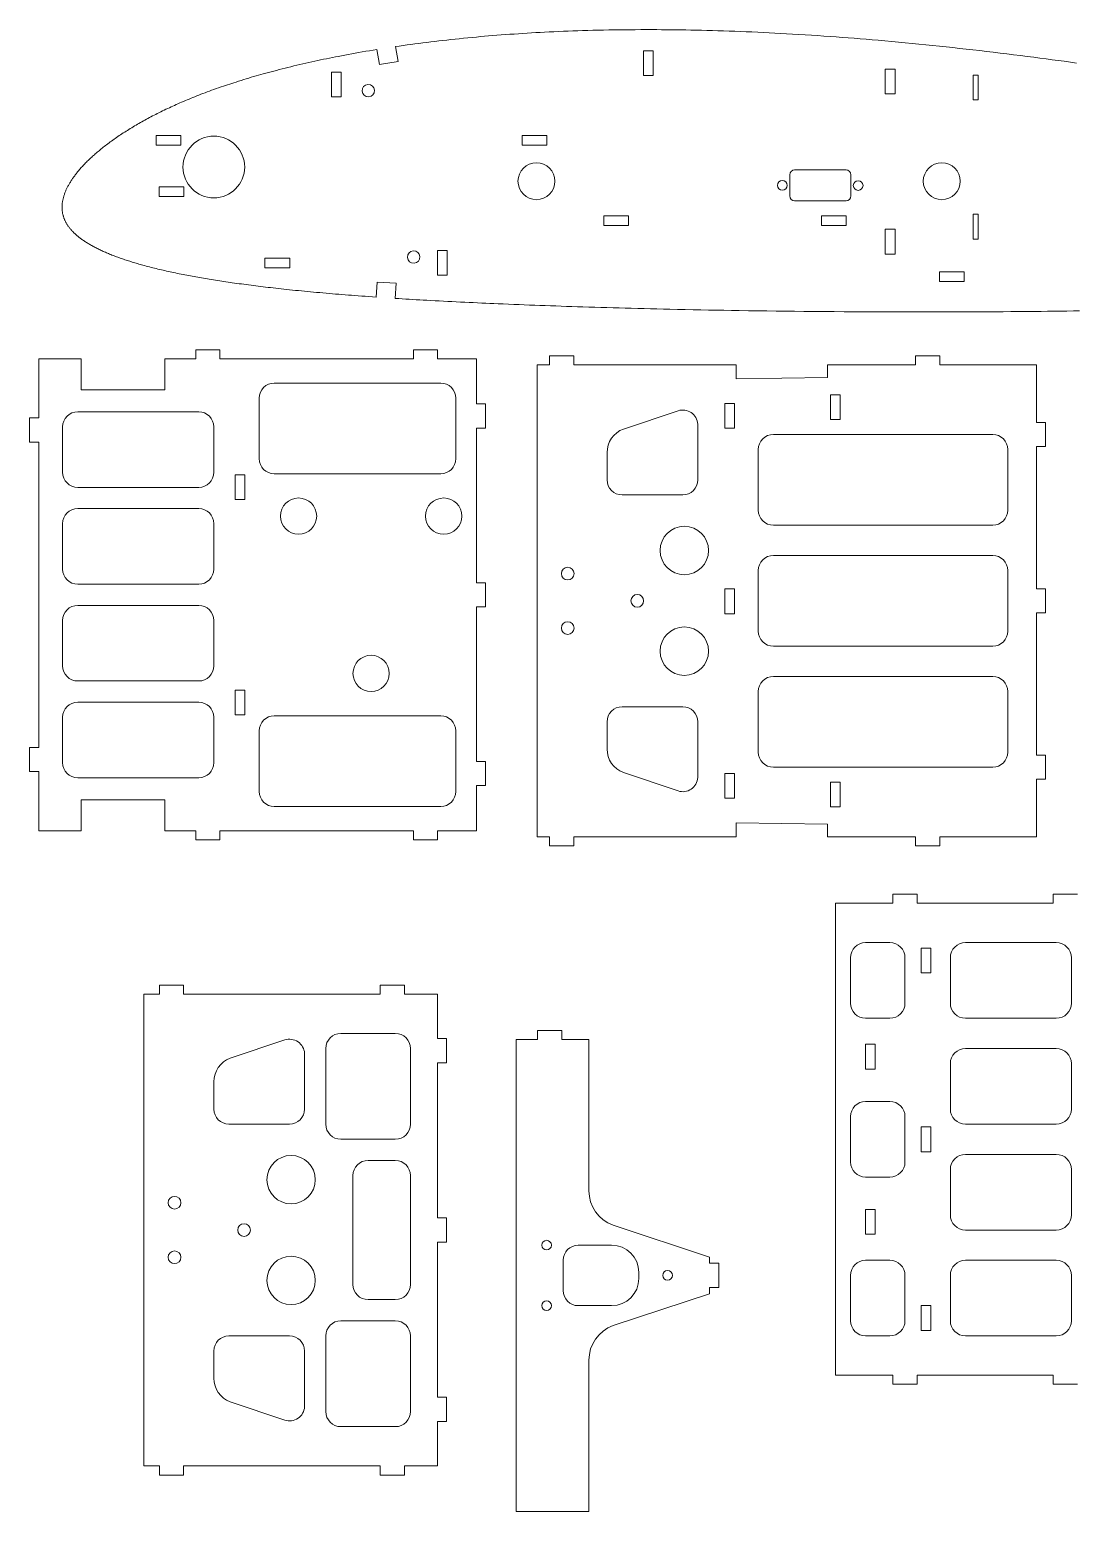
# Model space of a CAD drawing. Header units: millimetres. Extents: x 293 to 906, y 194 to 683.
# Drawn here: x 293.3 to 638.7, y 193.6 to 683.4 of the extents above; entities that cross this region are included whole.
import ezdxf

# ---------------------------------------------------------------- set-up
doc = ezdxf.new("R2010")
doc.units = ezdxf.units.MM
doc.layers.add('Geometries', color=7, linetype='Continuous')

msp = doc.modelspace()

# ---------------------------------------------------------------- linework, layer by layer
at = {"layer": 'Geometries', "linetype": 'Continuous', "lineweight": 15}
for p, q in [((408.05, 676.85), (408.99, 671.84)), ((415.13, 672.84), (414.24, 677.8)), ((499.42, 676.4), (496.22, 676.4)), ((496.22, 668.2), (496.22, 676.4)), ((499.42, 668.2), (499.42, 676.4)), ((408.99, 671.84), (415.13, 672.84)), ((396.3, 669.4), (393.1, 669.4)), ((393.1, 669.4), (393.1, 661.2)), ((396.3, 669.4), (396.3, 661.2)), ((499.42, 668.2), (496.22, 668.2)), ((579.4, 670.4), (576.2, 670.4)), ((576.2, 670.4), (576.2, 662.2)), ((579.4, 670.4), (579.4, 662.2)), ((605.2, 668.4), (605.2, 660.2)), ((606.9, 668.4), (605.2, 668.4)), ((606.9, 668.4), (606.9, 660.2)), ((579.4, 662.2), (576.2, 662.2)), ((396.3, 661.2), (393.1, 661.2)), ((606.9, 660.2), (605.2, 660.2)), ((335.1, 645.2), (335.1, 648.4)), ((343.3, 648.4), (335.1, 648.4)), ((343.3, 645.2), (343.3, 648.4)), ((464.3, 648.4), (456.1, 648.4)), ((456.1, 645.2), (456.1, 648.4)), ((464.3, 645.2), (464.3, 648.4)), ((343.3, 645.2), (335.1, 645.2)), ((464.3, 645.2), (456.1, 645.2)), ((563.21, 637.03), (546.21, 637.03)), ((544.61, 635.43), (544.61, 628.43)), ((564.81, 628.43), (564.81, 635.43)), ((336.1, 628.2), (336.1, 631.4)), ((344.3, 631.4), (336.1, 631.4)), ((344.3, 628.2), (336.1, 628.2)), ((344.3, 628.2), (344.3, 631.4)), ((546.21, 626.83), (563.21, 626.83)), ((606.9, 622.4), (605.2, 622.4)), ((605.2, 622.4), (605.2, 614.2)), ((606.9, 622.4), (606.9, 614.2)), ((483.1, 618.7), (483.1, 621.9)), ((483.1, 621.9), (491.3, 621.9)), ((483.1, 618.7), (491.3, 618.7)), ((491.3, 618.7), (491.3, 621.9)), ((555.1, 621.9), (563.3, 621.9)), ((555.1, 618.7), (555.1, 621.9)), ((555.1, 618.7), (563.3, 618.7)), ((563.3, 618.7), (563.3, 621.9)), ((579.4, 617.4), (576.2, 617.4)), ((576.2, 617.4), (576.2, 609.2)), ((579.4, 617.4), (579.4, 609.2)), ((606.9, 614.2), (605.2, 614.2)), ((371.1, 607.92), (379.3, 607.92)), ((371.1, 607.92), (371.1, 604.72)), ((379.3, 607.92), (379.3, 604.72)), ((431.3, 610.4), (428.1, 610.4)), ((428.1, 610.4), (428.1, 602.2)), ((431.3, 610.4), (431.3, 602.2)), ((579.4, 609.2), (576.2, 609.2)), ((371.1, 604.72), (379.3, 604.72)), ((594.1, 603.4), (602.3, 603.4)), ((594.1, 600.2), (594.1, 603.4)), ((602.3, 600.2), (602.3, 603.4)), ((408.22, 599.98), (407.88, 594.99)), ((414.47, 599.65), (408.22, 599.98)), ((414.2, 594.57), (414.47, 599.65)), ((431.3, 602.2), (428.1, 602.2)), ((594.1, 600.2), (602.3, 600.2)), ((296.3, 574.59), (310.36, 574.59)), ((296.3, 555.05), (296.3, 574.59)), ((310.36, 564.39), (310.36, 574.59)), ((338.03, 574.59), (338.03, 564.39)), ((338.03, 574.59), (348.2, 574.59)), ((348.2, 574.59), (348.2, 577.59)), ((348.2, 577.59), (356.2, 577.59)), ((356.2, 577.59), (356.2, 574.59)), ((356.2, 574.59), (420.2, 574.59)), ((420.2, 574.59), (420.2, 577.59)), ((420.2, 577.59), (428.2, 577.59)), ((428.2, 577.59), (428.2, 574.59)), ((428.2, 574.59), (441, 574.59)), ((441, 559.68), (441, 574.59)), ((465.2, 575.59), (465.2, 572.59)), ((473.2, 575.59), (465.2, 575.59)), ((473.2, 572.59), (473.2, 575.59)), ((586.2, 575.59), (586.2, 572.59)), ((594.2, 575.59), (586.2, 575.59)), ((594.2, 572.59), (594.2, 575.59)), ((461.1, 572.59), (465.2, 572.59)), ((461.1, 416.59), (461.1, 572.59)), ((473.2, 572.59), (526.9, 572.59)), ((526.9, 572.59), (526.9, 567.99)), ((526.9, 567.99), (557.08, 568.38)), ((557.08, 568.38), (557.08, 572.59)), ((557.08, 572.59), (586.2, 572.59)), ((594.2, 572.59), (626.2, 572.59)), ((626.2, 553.59), (626.2, 572.59)), ((338.03, 564.39), (310.36, 564.39)), ((374.2, 566.59), (429.2, 566.59)), ((369.2, 541.59), (369.2, 561.59)), ((434.2, 561.59), (434.2, 541.59)), ((444, 559.68), (441, 559.68)), ((444, 551.68), (444, 559.68)), ((526.3, 559.83), (523.1, 559.83)), ((523.1, 559.83), (523.1, 551.63)), ((526.3, 559.83), (526.3, 551.63)), ((561.3, 562.71), (558.1, 562.71)), ((558.1, 562.71), (558.1, 554.51)), ((561.3, 562.71), (561.3, 554.51)), ((293.3, 547.05), (293.3, 555.05)), ((293.3, 555.05), (296.3, 555.05)), ((349.2, 557.09), (309.2, 557.09)), ((507.68, 557.41), (489.6, 551.39)), ((561.3, 554.51), (558.1, 554.51)), ((629.2, 553.59), (626.2, 553.59)), ((629.2, 545.59), (629.2, 553.59)), ((304.2, 552.09), (304.2, 537.09)), ((354.2, 537.09), (354.2, 552.09)), ((441, 551.68), (444, 551.68)), ((441, 500.59), (441, 551.68)), ((514.2, 552.99), (514.2, 534.59)), ((526.3, 551.63), (523.1, 551.63)), ((539.2, 549.59), (611.7, 549.59)), ((296.3, 547.05), (293.3, 547.05)), ((296.3, 446.12), (296.3, 547.05)), ((534.2, 524.59), (534.2, 544.59)), ((616.7, 544.59), (616.7, 524.59)), ((626.2, 498.59), (626.2, 545.59)), ((626.2, 545.59), (629.2, 545.59)), ((484.2, 534.59), (484.2, 543.59)), ((361.22, 536.29), (361.22, 528.09)), ((361.22, 536.29), (364.42, 536.29)), ((364.42, 528.09), (364.42, 536.29)), ((429.2, 536.59), (374.2, 536.59)), ((309.2, 532.09), (349.2, 532.09)), ((509.2, 529.59), (489.2, 529.59)), ((349.2, 525.09), (309.2, 525.09)), ((364.42, 528.09), (361.22, 528.09)), ((304.2, 520.09), (304.2, 505.09)), ((354.2, 505.09), (354.2, 520.09)), ((611.7, 519.59), (539.2, 519.59)), ((539.2, 509.59), (611.7, 509.59)), ((534.2, 484.59), (534.2, 504.59)), ((616.7, 504.59), (616.7, 484.59)), ((309.2, 500.09), (349.2, 500.09)), ((441, 500.59), (444, 500.59)), ((444, 500.59), (444, 492.59)), ((526.3, 498.54), (523.1, 498.54)), ((523.1, 490.34), (523.1, 498.54)), ((526.3, 490.34), (526.3, 498.54)), ((626.2, 498.59), (629.2, 498.59)), ((629.2, 498.59), (629.2, 490.59)), ((349.2, 493.09), (309.2, 493.09)), ((444, 492.59), (441, 492.59)), ((441, 441.49), (441, 492.59)), ((526.3, 490.34), (523.1, 490.34)), ((626.2, 443.59), (626.2, 490.59)), ((629.2, 490.59), (626.2, 490.59)), ((304.2, 488.09), (304.2, 473.09)), ((354.2, 473.09), (354.2, 488.09)), ((611.7, 479.59), (539.2, 479.59)), ((309.2, 468.09), (349.2, 468.09)), ((539.2, 469.59), (611.7, 469.59)), ((349.2, 461.09), (309.2, 461.09)), ((364.42, 465.09), (361.22, 465.09)), ((361.22, 465.09), (361.22, 456.89)), ((364.42, 456.89), (364.42, 465.09)), ((534.2, 444.59), (534.2, 464.59)), ((616.7, 464.59), (616.7, 444.59)), ((304.2, 456.09), (304.2, 441.09)), ((354.2, 441.09), (354.2, 456.09)), ((361.22, 456.89), (364.42, 456.89)), ((429.2, 456.59), (374.2, 456.59)), ((509.2, 459.59), (489.2, 459.59)), ((369.2, 451.59), (369.2, 431.59)), ((434.2, 431.59), (434.2, 451.59)), ((484.2, 454.59), (484.2, 445.59)), ((514.2, 436.18), (514.2, 454.59)), ((296.3, 446.12), (293.3, 446.12)), ((293.3, 446.12), (293.3, 438.12)), ((441, 441.49), (444, 441.49)), ((444, 441.49), (444, 433.49)), ((626.2, 443.59), (629.2, 443.59)), ((629.2, 443.59), (629.2, 435.59)), ((293.3, 438.12), (296.3, 438.12)), ((296.3, 418.59), (296.3, 438.12)), ((309.2, 436.09), (349.2, 436.09)), ((507.68, 431.76), (489.6, 437.79)), ((526.3, 437.54), (523.1, 437.54)), ((523.1, 429.34), (523.1, 437.54)), ((526.3, 429.34), (526.3, 437.54)), ((611.7, 439.59), (539.2, 439.59)), ((444, 433.49), (441, 433.49)), ((441, 418.59), (441, 433.49)), ((558.1, 426.46), (558.1, 434.66)), ((561.3, 434.66), (558.1, 434.66)), ((561.3, 426.46), (561.3, 434.66)), ((626.2, 416.59), (626.2, 435.59)), ((629.2, 435.59), (626.2, 435.59)), ((338.03, 428.79), (310.36, 428.79)), ((310.36, 428.79), (310.36, 418.59)), ((338.03, 418.59), (338.03, 428.79)), ((374.2, 426.59), (429.2, 426.59)), ((526.3, 429.34), (523.1, 429.34)), ((561.3, 426.46), (558.1, 426.46)), ((296.3, 418.59), (310.36, 418.59)), ((338.03, 418.59), (348.2, 418.59)), ((348.2, 418.59), (348.2, 415.59)), ((356.2, 415.59), (356.2, 418.59)), ((356.2, 418.59), (420.2, 418.59)), ((420.2, 418.59), (420.2, 415.59)), ((428.2, 415.59), (428.2, 418.59)), ((428.2, 418.59), (441, 418.59)), ((461.1, 416.59), (465.2, 416.59)), ((465.2, 413.59), (465.2, 416.59)), ((473.2, 416.59), (526.9, 416.59)), ((473.2, 416.59), (473.2, 413.59)), ((526.9, 421.19), (557.08, 420.79)), ((526.9, 416.59), (526.9, 421.19)), ((557.08, 420.79), (557.08, 416.59)), ((557.08, 416.59), (586.2, 416.59)), ((586.2, 413.59), (586.2, 416.59)), ((594.2, 416.59), (594.2, 413.59)), ((594.2, 416.59), (626.2, 416.59)), ((348.2, 415.59), (356.2, 415.59)), ((420.2, 415.59), (428.2, 415.59)), ((473.2, 413.59), (465.2, 413.59)), ((594.2, 413.59), (586.2, 413.59)), ((578.7, 397.59), (578.7, 394.59)), ((586.7, 397.59), (578.7, 397.59)), ((586.7, 394.59), (586.7, 397.59)), ((631.7, 397.59), (631.7, 394.59)), ((639.7, 397.59), (631.7, 397.59)), ((578.7, 394.59), (559.7, 394.59)), ((559.7, 238.59), (559.7, 394.59)), ((631.7, 394.59), (586.7, 394.59)), ((569.7, 381.59), (577.7, 381.59)), ((588.1, 371.58), (588.1, 379.78)), ((588.1, 379.78), (591.3, 379.78)), ((591.3, 379.78), (591.3, 371.58)), ((602.7, 381.59), (632.7, 381.59)), ((564.7, 376.59), (564.7, 361.59)), ((582.7, 376.59), (582.7, 361.59)), ((597.7, 376.59), (597.7, 361.59)), ((637.7, 376.59), (637.7, 361.59)), ((344.2, 367.59), (336.2, 367.59)), ((336.2, 367.59), (336.2, 364.59)), ((344.2, 364.59), (344.2, 367.59)), ((417.2, 367.59), (409.2, 367.59)), ((409.2, 367.59), (409.2, 364.59)), ((417.2, 364.59), (417.2, 367.59)), ((591.3, 371.58), (588.1, 371.58)), ((331.1, 364.59), (336.2, 364.59)), ((331.1, 208.59), (331.1, 364.59)), ((344.2, 364.59), (409.2, 364.59)), ((417.2, 364.59), (428.1, 364.59)), ((428.1, 349.85), (428.1, 364.59)), ((577.7, 356.59), (569.7, 356.59)), ((632.7, 356.59), (602.7, 356.59)), ((377.68, 349.41), (359.6, 343.39)), ((414.2, 351.59), (396.2, 351.59)), ((428.1, 349.85), (431.1, 349.85)), ((431.1, 349.85), (431.1, 341.85)), ((454.1, 193.59), (454.1, 349.59)), ((461.2, 349.59), (454.1, 349.59)), ((461.2, 349.59), (461.2, 352.59)), ((461.2, 352.59), (469.2, 352.59)), ((469.2, 352.59), (469.2, 349.59)), ((478.2, 349.59), (469.2, 349.59)), ((478.2, 349.59), (478.2, 299.59)), ((572.8, 347.99), (569.6, 347.99)), ((569.6, 347.99), (569.6, 339.79)), ((572.8, 347.99), (572.8, 339.79)), ((384.2, 344.99), (384.2, 326.59)), ((391.2, 346.59), (391.2, 321.59)), ((419.2, 321.59), (419.2, 346.59)), ((602.7, 346.59), (632.7, 346.59)), ((428.1, 290.59), (428.1, 341.85)), ((431.1, 341.85), (428.1, 341.85)), ((569.6, 339.79), (572.8, 339.79)), ((597.7, 341.59), (597.7, 326.59)), ((637.7, 341.59), (637.7, 326.59)), ((354.2, 326.59), (354.2, 335.59)), ((569.7, 329.09), (577.7, 329.09)), ((564.7, 324.09), (564.7, 309.09)), ((582.7, 324.09), (582.7, 309.09)), ((379.2, 321.59), (359.2, 321.59)), ((591.3, 320.69), (588.1, 320.69)), ((588.1, 312.49), (588.1, 320.69)), ((591.3, 320.69), (591.3, 312.49)), ((632.7, 321.59), (602.7, 321.59)), ((396.2, 316.59), (414.2, 316.59)), ((405.2, 309.59), (414.2, 309.59)), ((588.1, 312.49), (591.3, 312.49)), ((602.7, 311.59), (632.7, 311.59)), ((400.2, 268.59), (400.2, 304.59)), ((419.2, 304.59), (419.2, 268.59)), ((577.7, 304.09), (569.7, 304.09)), ((597.7, 306.59), (597.7, 291.59)), ((637.7, 306.59), (637.7, 291.59)), ((431.1, 290.59), (428.1, 290.59)), ((431.1, 282.59), (431.1, 290.59)), ((569.6, 293.38), (569.6, 285.18)), ((569.6, 293.38), (572.8, 293.38)), ((572.8, 285.18), (572.8, 293.38)), ((486.18, 288.18), (518.1, 277.65)), ((572.8, 285.18), (569.6, 285.18)), ((632.7, 286.59), (602.7, 286.59)), ((428.1, 282.59), (431.1, 282.59)), ((428.1, 231.32), (428.1, 282.59)), ((485.7, 281.59), (474.7, 281.59)), ((469.7, 276.59), (469.7, 266.59)), ((518.1, 275.59), (518.1, 277.65)), ((518.1, 275.59), (521.2, 275.59)), ((521.2, 275.59), (521.2, 267.59)), ((569.7, 276.59), (577.7, 276.59)), ((602.7, 276.59), (632.7, 276.59)), ((494.7, 270.59), (494.7, 272.59)), ((564.7, 271.59), (564.7, 256.59)), ((582.7, 271.59), (582.7, 256.59)), ((597.7, 271.59), (597.7, 256.59)), ((637.7, 271.59), (637.7, 256.59)), ((486.18, 254.99), (518.1, 265.52)), ((521.2, 267.59), (518.1, 267.59)), ((518.1, 265.52), (518.1, 267.59)), ((414.2, 263.59), (405.2, 263.59)), ((474.7, 261.59), (485.7, 261.59)), ((588.1, 253.39), (588.1, 261.59)), ((591.3, 261.59), (588.1, 261.59)), ((591.3, 261.59), (591.3, 253.39)), ((396.2, 256.59), (414.2, 256.59)), ((379.2, 251.59), (359.2, 251.59)), ((391.2, 226.59), (391.2, 251.59)), ((419.2, 251.59), (419.2, 226.59)), ((577.7, 251.59), (569.7, 251.59)), ((588.1, 253.39), (591.3, 253.39)), ((632.7, 251.59), (602.7, 251.59)), ((354.2, 246.59), (354.2, 237.59)), ((384.2, 228.18), (384.2, 246.59)), ((478.2, 193.59), (478.2, 243.59)), ((578.7, 238.59), (559.7, 238.59)), ((578.7, 235.59), (578.7, 238.59)), ((586.7, 235.59), (578.7, 235.59)), ((631.7, 238.59), (586.7, 238.59)), ((586.7, 238.59), (586.7, 235.59)), ((631.7, 235.59), (631.7, 238.59)), ((639.7, 235.59), (631.7, 235.59)), ((431.1, 231.32), (428.1, 231.32)), ((431.1, 223.32), (431.1, 231.32)), ((377.68, 223.76), (359.6, 229.79)), ((414.2, 221.59), (396.2, 221.59)), ((428.1, 208.59), (428.1, 223.32)), ((428.1, 223.32), (431.1, 223.32)), ((331.1, 208.59), (336.2, 208.59)), ((336.2, 205.59), (336.2, 208.59)), ((344.2, 208.59), (409.2, 208.59)), ((344.2, 208.59), (344.2, 205.59)), ((409.2, 205.59), (409.2, 208.59)), ((417.2, 208.59), (428.1, 208.59)), ((417.2, 208.59), (417.2, 205.59)), ((344.2, 205.59), (336.2, 205.59)), ((417.2, 205.59), (409.2, 205.59)), ((478.2, 193.59), (454.1, 193.59))]:
    msp.add_line(p, q, dxfattribs=at)
at = {"layer": 'Geometries', "linetype": 'Continuous', "lineweight": 15, "flags": 128}
for points in [[(639.4, 672.38), (637.39, 672.66), (635.38, 672.94), (633.37, 673.21), (631.35, 673.48), (629.33, 673.75), (627.32, 674.02), (625.29, 674.28), (623.07, 674.57), (620.84, 674.85), (618.6, 675.13), (616.37, 675.4), (614.13, 675.68), (611.89, 675.95), (609.65, 676.21), (607.41, 676.47), (605.16, 676.73), (602.91, 676.99), (600.7, 677.23), (598.49, 677.48), (596.28, 677.71), (594.06, 677.95), (591.8, 678.18), (589.54, 678.41), (587.28, 678.64), (585.02, 678.86), (582.76, 679.08), (580.54, 679.29), (578.31, 679.49), (576.09, 679.69), (573.86, 679.89), (571.87, 680.06), (569.88, 680.23), (567.89, 680.39), (565.9, 680.55), (563.91, 680.7), (561.92, 680.86), (559.93, 681), (557.93, 681.15), (555.87, 681.29), (553.8, 681.43), (551.74, 681.57), (549.67, 681.7), (547.61, 681.83), (545.54, 681.95), (543.48, 682.07), (541.58, 682.18), (539.69, 682.28), (537.8, 682.37), (535.91, 682.47), (534.02, 682.55), (532.12, 682.64), (530.23, 682.72), (528.34, 682.79), (526.45, 682.87), (524.56, 682.93), (522.68, 683), (520.79, 683.06), (519.01, 683.11), (517.23, 683.16), (515.45, 683.2), (513.68, 683.24), (511.9, 683.28), (510.29, 683.3), (508.67, 683.33), (507.06, 683.35), (505.45, 683.37), (503.84, 683.39), (502.23, 683.4), (500.62, 683.41), (498.85, 683.41), (497.08, 683.41), (495.32, 683.41), (493.55, 683.4), (491.79, 683.39), (490.03, 683.38), (488.27, 683.36), (486.51, 683.33), (484.75, 683.3), (482.99, 683.27), (481.27, 683.23), (479.55, 683.19), (477.83, 683.14), (476.11, 683.09), (474.52, 683.04), (472.93, 682.98), (471.34, 682.92), (469.76, 682.86), (468.18, 682.79), (466.59, 682.72), (465.01, 682.65), (463.57, 682.57), (462.12, 682.5), (460.68, 682.42), (459.23, 682.33), (457.79, 682.25), (456.35, 682.16), (454.91, 682.07), (453.48, 681.97), (452.04, 681.87), (450.61, 681.76), (449.18, 681.66), (447.75, 681.55), (446.4, 681.44), (445.05, 681.33), (443.71, 681.21), (442.37, 681.1), (441.03, 680.97), (439.61, 680.84), (438.19, 680.71), (436.77, 680.57), (435.35, 680.42), (433.94, 680.28), (432.53, 680.13), (431.2, 679.98), (429.88, 679.83), (428.55, 679.68), (427.23, 679.53), (425.91, 679.37), (424.59, 679.21), (423.28, 679.04), (421.97, 678.87), (420.66, 678.7), (419.35, 678.52), (418.07, 678.35), (416.79, 678.17), (415.52, 677.99), (414.24, 677.8)], [(408.05, 676.85), (406.85, 676.65), (405.65, 676.45), (404.45, 676.25), (403.26, 676.04), (402.07, 675.83), (400.88, 675.62), (399.77, 675.42), (398.66, 675.21), (397.55, 675.01), (396.45, 674.8), (395.34, 674.58), (394.37, 674.39), (393.39, 674.2), (392.41, 674), (391.44, 673.8), (390.48, 673.6), (389.51, 673.4), (388.55, 673.19), (387.59, 672.99), (386.59, 672.77), (385.59, 672.54), (384.6, 672.32), (383.61, 672.09), (382.62, 671.87), (381.64, 671.63), (380.66, 671.4), (379.68, 671.16), (378.71, 670.93), (377.74, 670.68), (376.78, 670.44), (375.82, 670.2), (374.91, 669.96), (374.02, 669.73), (373.12, 669.49), (372.23, 669.25), (371.34, 669.01), (370.54, 668.78), (369.74, 668.56), (368.94, 668.33), (368.15, 668.11), (367.36, 667.88), (366.57, 667.65), (365.79, 667.41), (364.93, 667.15), (364.07, 666.89), (363.22, 666.63), (362.37, 666.37), (361.53, 666.1), (360.83, 665.88), (360.14, 665.65), (359.44, 665.42), (358.75, 665.2), (358.07, 664.97), (357.38, 664.73), (356.58, 664.46), (355.78, 664.18), (354.99, 663.9), (354.2, 663.62), (353.47, 663.36), (352.75, 663.1), (352.03, 662.83), (351.32, 662.56), (350.61, 662.3), (349.9, 662.03), (349.2, 661.75), (348.56, 661.5), (347.92, 661.25), (347.28, 660.99), (346.65, 660.74), (346.02, 660.48), (345.4, 660.22), (344.78, 659.96), (344.16, 659.7), (343.55, 659.43), (342.94, 659.17), (342.33, 658.9), (341.73, 658.63), (341.16, 658.38), (340.6, 658.12), (340.04, 657.87), (339.49, 657.61), (338.94, 657.35), (338.36, 657.07), (337.78, 656.8), (337.2, 656.52), (336.63, 656.24), (336.07, 655.96), (335.51, 655.67), (334.98, 655.41), (334.46, 655.14), (333.94, 654.87), (333.42, 654.6), (332.91, 654.33), (332.4, 654.05), (331.9, 653.78), (331.39, 653.51), (330.9, 653.23), (330.4, 652.95), (329.92, 652.68), (329.44, 652.41), (328.97, 652.14), (328.5, 651.86), (328.01, 651.57), (327.52, 651.28), (327.04, 650.99), (326.56, 650.7), (326.09, 650.41), (325.63, 650.12), (325.17, 649.83), (324.72, 649.55), (324.27, 649.26), (323.82, 648.96), (323.37, 648.66), (322.93, 648.37), (322.49, 648.07), (322.05, 647.77), (321.62, 647.47), (321.2, 647.17), (320.77, 646.88), (320.36, 646.58), (319.94, 646.27), (319.54, 645.97), (319.13, 645.67), (318.73, 645.37), (318.34, 645.07), (317.98, 644.79), (317.63, 644.52), (317.28, 644.24), (316.94, 643.96), (316.6, 643.68), (316.26, 643.4), (315.94, 643.14), (315.63, 642.87), (315.32, 642.61), (315.01, 642.34), (314.71, 642.08), (314.41, 641.81), (314.11, 641.54), (313.82, 641.28), (313.52, 641), (313.22, 640.72), (312.93, 640.44), (312.64, 640.16), (312.36, 639.89), (312.08, 639.61), (311.81, 639.33), (311.54, 639.05), (311.27, 638.77), (311.01, 638.49), (310.75, 638.22), (310.5, 637.94), (310.26, 637.68), (310.03, 637.42), (309.81, 637.16), (309.58, 636.89), (309.37, 636.63), (309.16, 636.38), (308.96, 636.13), (308.76, 635.88), (308.57, 635.63), (308.37, 635.38), (308.19, 635.13), (308.02, 634.9), (307.85, 634.66), (307.68, 634.43), (307.52, 634.2), (307.36, 633.96), (307.2, 633.73), (307.05, 633.5), (306.9, 633.26), (306.76, 633.03), (306.62, 632.8), (306.48, 632.57), (306.35, 632.35), (306.22, 632.12), (306.1, 631.89), (305.98, 631.66), (305.86, 631.44), (305.74, 631.21), (305.63, 630.98), (305.52, 630.75), (305.42, 630.53), (305.32, 630.3), (305.22, 630.08), (305.13, 629.86), (305.04, 629.63), (304.95, 629.41), (304.87, 629.18), (304.79, 628.96), (304.71, 628.74), (304.64, 628.51), (304.57, 628.29), (304.51, 628.07), (304.45, 627.85), (304.39, 627.63), (304.34, 627.41), (304.29, 627.19), (304.25, 626.97), (304.21, 626.76), (304.17, 626.55), (304.14, 626.34), (304.11, 626.12), (304.08, 625.9), (304.06, 625.69), (304.04, 625.48), (304.03, 625.26), (304.02, 625.05), (304.02, 624.84), (304.02, 624.63), (304.02, 624.42), (304.03, 624.21), (304.04, 624), (304.05, 623.79), (304.07, 623.59), (304.09, 623.38), (304.12, 623.19), (304.15, 623.01), (304.18, 622.82), (304.22, 622.63), (304.26, 622.45), (304.3, 622.27), (304.35, 622.07), (304.4, 621.89), (304.45, 621.7), (304.51, 621.51), (304.57, 621.32), (304.64, 621.14), (304.71, 620.96), (304.78, 620.77), (304.86, 620.59), (304.94, 620.41), (305.02, 620.23), (305.11, 620.04), (305.21, 619.86), (305.3, 619.68), (305.4, 619.5), (305.51, 619.32), (305.61, 619.14), (305.72, 618.97), (305.84, 618.79), (305.95, 618.61), (306.08, 618.44), (306.2, 618.26), (306.33, 618.09), (306.48, 617.9), (306.63, 617.71), (306.78, 617.52), (306.94, 617.34), (307.1, 617.15), (307.28, 616.95), (307.46, 616.76), (307.65, 616.56), (307.84, 616.37), (308.03, 616.18), (308.24, 615.99), (308.43, 615.81), (308.63, 615.63), (308.83, 615.45), (309.04, 615.27), (309.25, 615.1), (309.46, 614.92), (309.68, 614.75), (309.9, 614.57), (310.13, 614.4), (310.36, 614.23), (310.59, 614.06), (310.82, 613.89), (311.06, 613.73), (311.3, 613.56), (311.56, 613.39), (311.82, 613.23), (312.08, 613.06), (312.34, 612.89), (312.61, 612.73), (312.89, 612.56), (313.16, 612.4), (313.45, 612.23), (313.75, 612.06), (314.05, 611.89), (314.36, 611.73), (314.67, 611.56), (314.99, 611.39), (315.31, 611.23), (315.63, 611.06), (315.96, 610.9), (316.3, 610.74), (316.64, 610.57), (316.98, 610.41), (317.33, 610.25), (317.66, 610.1), (317.99, 609.95), (318.33, 609.81), (318.67, 609.66), (319.02, 609.51), (319.39, 609.36), (319.76, 609.2), (320.14, 609.05), (320.52, 608.9), (320.91, 608.75), (321.3, 608.6), (321.67, 608.46), (322.05, 608.32), (322.43, 608.18), (322.81, 608.04), (323.2, 607.9), (323.59, 607.77), (323.98, 607.63), (324.38, 607.49), (324.78, 607.36), (325.18, 607.23), (325.58, 607.1), (325.98, 606.97), (326.39, 606.84), (326.8, 606.71), (327.23, 606.58), (327.66, 606.44), (328.09, 606.31), (328.53, 606.18), (328.97, 606.05), (329.41, 605.93), (329.85, 605.8), (330.29, 605.68), (330.74, 605.56), (331.28, 605.41), (331.82, 605.26), (332.36, 605.12), (332.91, 604.98), (333.47, 604.83), (334.02, 604.69), (334.59, 604.55), (335.16, 604.41), (335.73, 604.27), (336.3, 604.14), (336.89, 604), (337.47, 603.86), (338.03, 603.74), (338.59, 603.61), (339.15, 603.49), (339.72, 603.36), (340.29, 603.24), (340.9, 603.11), (341.51, 602.98), (342.13, 602.85), (342.76, 602.73), (343.38, 602.6), (344.01, 602.47), (344.61, 602.36), (345.22, 602.24), (345.82, 602.12), (346.43, 602.01), (347.05, 601.9), (347.66, 601.78), (348.28, 601.67), (348.91, 601.56), (349.54, 601.45), (350.17, 601.34), (350.79, 601.23), (351.42, 601.13), (352.05, 601.02), (352.68, 600.91), (353.37, 600.8), (354.06, 600.69), (354.76, 600.58), (355.46, 600.47), (356.16, 600.36), (356.87, 600.25), (357.54, 600.15), (358.21, 600.05), (358.89, 599.95), (359.57, 599.85), (360.25, 599.75), (361.02, 599.65), (361.79, 599.54), (362.56, 599.43), (363.34, 599.33), (364.12, 599.22), (364.91, 599.12), (365.7, 599.01), (366.49, 598.91), (367.29, 598.81), (368.09, 598.71), (368.89, 598.61), (369.7, 598.51), (370.51, 598.41), (371.33, 598.31), (372.15, 598.22), (372.97, 598.12), (373.84, 598.02), (374.71, 597.93), (375.58, 597.83), (376.46, 597.73), (377.34, 597.64), (378.23, 597.54), (379.21, 597.44), (380.2, 597.34), (381.19, 597.23), (382.19, 597.13), (383.19, 597.04), (384.18, 596.94), (385.17, 596.84), (386.17, 596.75), (387.17, 596.66), (388.19, 596.56), (389.22, 596.47), (390.25, 596.38), (391.29, 596.28), (392.33, 596.19), (393.38, 596.1), (394.43, 596.02), (395.48, 595.93), (396.54, 595.84), (397.6, 595.76), (398.67, 595.67), (399.74, 595.59), (400.81, 595.51), (401.89, 595.42), (403.08, 595.33), (404.27, 595.25), (405.47, 595.16), (406.68, 595.07), (407.88, 594.99)], [(414.2, 594.57), (415.35, 594.49), (416.51, 594.42), (417.66, 594.35), (418.82, 594.28), (419.99, 594.21), (421.13, 594.14), (422.28, 594.08), (423.43, 594.01), (424.59, 593.95), (425.97, 593.87), (427.35, 593.79), (428.74, 593.72), (430.13, 593.64), (431.53, 593.57), (432.93, 593.5), (434.33, 593.43), (435.74, 593.36), (437.15, 593.29), (438.56, 593.22), (439.98, 593.16), (441.4, 593.09), (442.75, 593.03), (444.09, 592.97), (445.44, 592.91), (446.79, 592.85), (448.15, 592.79), (449.88, 592.72), (451.61, 592.65), (453.35, 592.58), (455.09, 592.51), (456.84, 592.44), (458.56, 592.38), (460.28, 592.31), (462.01, 592.25), (463.73, 592.19), (465.5, 592.13), (467.27, 592.06), (469.05, 592), (470.83, 591.94), (472.61, 591.88), (474.39, 591.83), (476.18, 591.77), (478.17, 591.71), (480.17, 591.65), (482.17, 591.59), (484.17, 591.53), (486.18, 591.47), (488.19, 591.42), (490.2, 591.36), (492.22, 591.31), (494.34, 591.25), (496.45, 591.2), (498.57, 591.14), (500.7, 591.09), (502.83, 591.04), (504.96, 590.99), (507.51, 590.94), (510.08, 590.88), (512.64, 590.83), (515.21, 590.78), (517.78, 590.73), (520.31, 590.68), (522.84, 590.64), (525.38, 590.59), (527.92, 590.55), (530.95, 590.51), (533.99, 590.46), (537.03, 590.42), (540.07, 590.38), (543.12, 590.34), (546.16, 590.31), (549.21, 590.27), (552.57, 590.24), (555.92, 590.21), (559.28, 590.19), (562.63, 590.16), (565.99, 590.14), (569.35, 590.12), (572.7, 590.11), (576.06, 590.1), (579.41, 590.09), (582.76, 590.08), (586.05, 590.08), (589.34, 590.08), (592.62, 590.08), (595.9, 590.09), (598.68, 590.1), (601.46, 590.1), (604.23, 590.12), (607.01, 590.13), (609.78, 590.14), (612.54, 590.16), (615.14, 590.18), (617.74, 590.2), (620.34, 590.22), (622.93, 590.24), (625.52, 590.27), (627.68, 590.29), (629.83, 590.32), (631.98, 590.34), (634.12, 590.37), (636.26, 590.39), (638.4, 590.42), (640.41, 590.45)]]:
    msp.add_lwpolyline(points, dxfattribs=at)
at = {"layer": 'Geometries', "linetype": 'Continuous', "lineweight": 15}
for centre, radius in [((354.2, 638), 10.2), ((460.85, 633.3), 6.1), ((594.85, 633.3), 6.1), ((542.17, 631.93), 1.6), ((567.22, 631.88), 1.6), ((382.2, 522.59), 6), ((430.2, 522.59), 6), ((509.75, 511.23), 8), ((471.2, 503.59), 2.1), ((494.2, 494.59), 2.1), ((471.2, 485.59), 2.1), ((509.75, 477.94), 8), ((406.2, 470.59), 6), ((379.75, 303.23), 8), ((341.2, 295.59), 2.1), ((364.2, 286.59), 2.1), ((341.2, 277.59), 2.1), ((464.2, 281.59), 1.6), ((379.75, 269.94), 8), ((504.2, 271.59), 1.6), ((464.2, 261.59), 1.6)]:
    msp.add_circle(centre, radius, dxfattribs=at)
for centre, radius, start, end in [((546.21, 635.43), 1.6, 90, 180), ((563.21, 635.43), 1.6, 0, 90), ((546.21, 628.43), 1.6, 180, 270), ((563.21, 628.43), 1.6, 270, 0), ((374.2, 561.59), 5, 90, 180), ((429.2, 561.59), 5, 0, 90), ((309.2, 552.09), 5, 90, 180), ((349.2, 552.09), 5, 0, 90), ((509.25, 552.71), 4.96, 3.244, 108.4349), ((492.53, 543.59), 8.33, 110.6097, 180), ((539.2, 544.59), 5, 90, 180), ((611.7, 544.59), 5, 0, 90), ((374.2, 541.59), 5, 180, 270), ((429.2, 541.59), 5, 270, 0), ((309.2, 537.09), 5, 180, 270), ((349.2, 537.09), 5, 270, 0), ((489.2, 534.59), 5, 180, 270), ((509.2, 534.59), 5, 270, 0), ((309.2, 520.09), 5, 90, 180), ((349.2, 520.09), 5, 0, 90), ((539.2, 524.59), 5, 180, 270), ((611.7, 524.59), 5, 270, 0), ((539.2, 504.59), 5, 90, 180), ((611.7, 504.59), 5, 0, 90), ((309.2, 505.09), 5, 180, 270), ((349.2, 505.09), 5, 270, 0), ((309.2, 488.09), 5, 90, 180), ((349.2, 488.09), 5, 0, 90), ((539.2, 484.59), 5, 180, 270), ((611.7, 484.59), 5, 270, 0), ((309.2, 473.09), 5, 180, 270), ((349.2, 473.09), 5, 270, 0), ((539.2, 464.59), 5, 90, 180), ((611.7, 464.59), 5, 0, 90), ((309.2, 456.09), 5, 90, 180), ((349.2, 456.09), 5, 0, 90), ((374.2, 451.59), 5, 90, 180), ((429.2, 451.59), 5, 0, 90), ((489.2, 454.59), 5, 90, 180), ((509.2, 454.59), 5, 0, 90), ((309.2, 441.09), 5, 180, 270), ((349.2, 441.09), 5, 270, 0), ((492.53, 445.59), 8.33, 180, 249.3903), ((539.2, 444.59), 5, 180, 270), ((611.7, 444.59), 5, 270, 0), ((509.25, 436.46), 4.96, 251.5651, 356.756), ((374.2, 431.59), 5, 180, 270), ((429.2, 431.59), 5, 270, 0), ((569.7, 376.59), 5, 90, 180), ((577.7, 376.59), 5, 0, 90), ((602.7, 376.59), 5, 90, 180), ((632.7, 376.59), 5, 0, 90), ((569.7, 361.59), 5, 180, 270), ((577.7, 361.59), 5, 270, 0), ((602.7, 361.59), 5, 180, 270), ((632.7, 361.59), 5, 270, 0), ((379.25, 344.71), 4.96, 3.244, 108.4349), ((396.2, 346.59), 5, 90, 180), ((414.2, 346.59), 5, 0, 90), ((362.53, 335.59), 8.33, 110.6097, 180), ((602.7, 341.59), 5, 90, 180), ((632.7, 341.59), 5, 0, 90), ((569.7, 324.09), 5, 90, 180), ((577.7, 324.09), 5, 0, 90), ((359.2, 326.59), 5, 180, 270), ((379.2, 326.59), 5, 270, 0), ((602.7, 326.59), 5, 180, 270), ((632.7, 326.59), 5, 270, 0), ((396.2, 321.59), 5, 180, 270), ((414.2, 321.59), 5, 270, 0), ((405.2, 304.59), 5, 90, 180), ((414.2, 304.59), 5, 0, 90), ((569.7, 309.09), 5, 180, 270), ((577.7, 309.09), 5, 270, 0), ((602.7, 306.59), 5, 90, 180), ((632.7, 306.59), 5, 0, 90), ((490.35, 299.59), 12.15, 180, 249.9176), ((602.7, 291.59), 5, 180, 270), ((632.7, 291.59), 5, 270, 0), ((474.7, 276.59), 5, 90, 180), ((485.7, 272.59), 9, 0, 90), ((569.7, 271.59), 5, 90, 180), ((577.7, 271.59), 5, 0, 90), ((602.7, 271.59), 5, 90, 180), ((632.7, 271.59), 5, 0, 90), ((485.7, 270.59), 9, 270, 0), ((405.2, 268.59), 5, 180, 270), ((414.2, 268.59), 5, 270, 0), ((474.7, 266.59), 5, 180, 270), ((396.2, 251.59), 5, 90, 180), ((414.2, 251.59), 5, 0, 90), ((490.35, 243.59), 12.15, 110.0824, 180), ((569.7, 256.59), 5, 180, 270), ((577.7, 256.59), 5, 270, 0), ((602.7, 256.59), 5, 180, 270), ((632.7, 256.59), 5, 270, 0), ((359.2, 246.59), 5, 90, 180), ((379.2, 246.59), 5, 0, 90), ((362.53, 237.59), 8.33, 180, 249.3903), ((379.25, 228.46), 4.96, 251.5651, 356.756), ((396.2, 226.59), 5, 180, 270), ((414.2, 226.59), 5, 270, 0)]:
    msp.add_arc(centre, radius, start, end, dxfattribs=at)
for centre in [(405.27, 663.24), (420.28, 608.24)]:
    msp.add_ellipse(centre, major_axis=(-2.05, -0.13), ratio=0.999928, dxfattribs=at)

doc.saveas('drawing.dxf')
